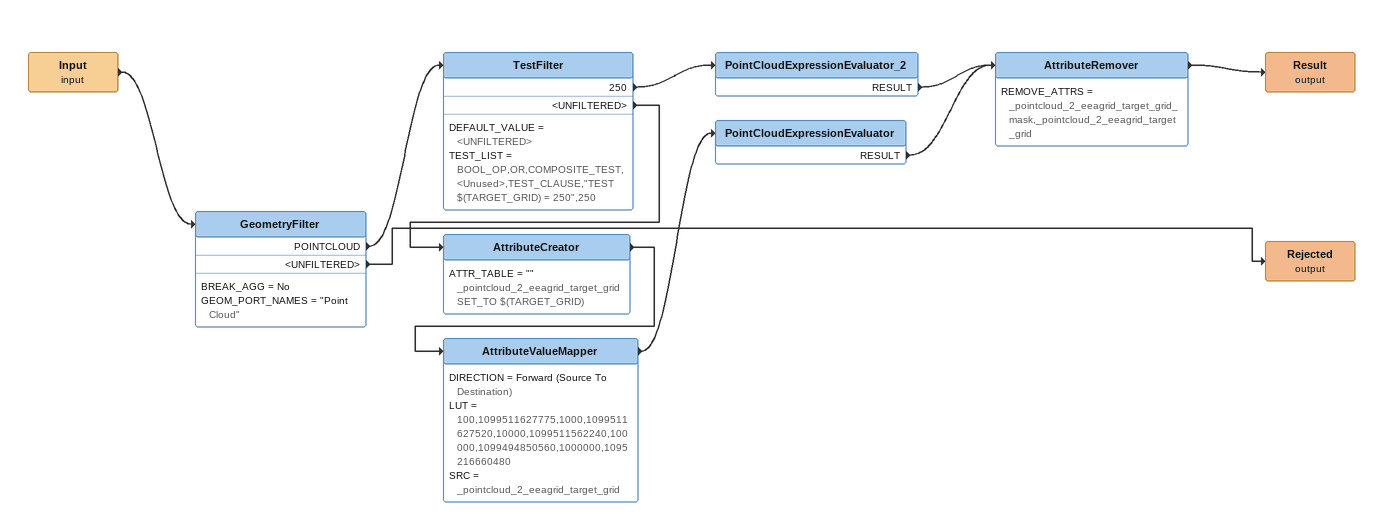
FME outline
Input (input)
    -> GeometryFilter
GeometryFilter
    BREAK_AGG = No
    GEOM_PORT_NAMES = "Point Cloud"
    POINTCLOUD -> TestFilter
    <UNFILTERED> -> Rejected (output)
TestFilter
    DEFAULT_VALUE = <UNFILTERED>
    TEST_LIST = BOOL_OP,OR,COMPOSITE_TEST,<Unused>,TEST_CLAUSE,"TEST $(TARGET_GRID) = 250",250
    250 -> PointCloudExpressionEvaluator_2
    <UNFILTERED> -> AttributeCreator
PointCloudExpressionEvaluator_2
    RESULT -> AttributeRemover
AttributeCreator
    ATTR_TABLE = "" _pointcloud_2_eeagrid_target_grid SET_TO $(TARGET_GRID)
    -> AttributeValueMapper
AttributeValueMapper
    DIRECTION = Forward (Source To Destination)
    LUT = 100,1099511627775,1000,1099511627520,10000,1099511562240,100000,1099494850560,1000000,1095216660480
    SRC = _pointcloud_2_eeagrid_target_grid
    -> PointCloudExpressionEvaluator
PointCloudExpressionEvaluator
    RESULT -> AttributeRemover
AttributeRemover
    REMOVE_ATTRS = _pointcloud_2_eeagrid_target_grid_mask,_pointcloud_2_eeagrid_target_grid
    -> Result (output)
Result (output)
Rejected (output)
